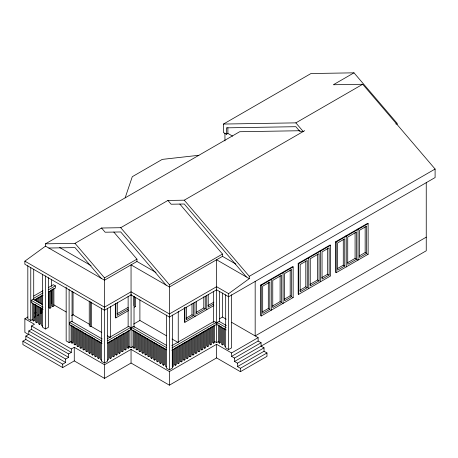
<?xml version="1.0" encoding="UTF-8"?>
<svg xmlns="http://www.w3.org/2000/svg" width="458" height="458" viewBox="0 0 458 458"><rect width="100%" height="100%" fill="white"/><g stroke="black" fill="none" stroke-linecap="round" stroke-linejoin="round"><path stroke-width="0.69" d="M125.148 197.85L132.282 176.702L162.264 159.39L198.892 155.279M397.012 124.628L397.012 123.208L353.994 72.828L333.344 84.747L362.713 84.266L435.1 169.042L435.1 177.555L228.634 296.761L216.588 289.805L169.397 317.05L131.051 294.918L104.504 310.243L24.864 264.26L24.864 261.163L45.514 246.141L45.514 243.828L239.689 131.721L300.053 130.73M231.582 294.769L231.582 347.845L228.634 349.551L228.634 293.658L249.278 278.636L249.278 276.323L184.259 200.186L167.92 200.455L120.729 227.7L101.556 228.015L75.009 243.341L45.514 243.828M232.612 136.146L227.889 133.421L226.418 134.274L223.47 132.574L223.47 124.055L310.971 73.538L353.994 72.828M223.47 124.055L295.857 122.864L362.713 84.266M184.259 200.186L304.702 130.65M33.715 296.04L42.932 290.721M48.462 287.527L53.38 284.687L55.349 285.826L55.349 288.093L48.588 291.998M33.84 298.238L43.058 292.92M48.588 289.725L55.349 285.826M43.046 309.385L31.253 302.572L31.253 300.305L33.234 299.154L42.674 304.604M34.453 300.156L43.058 295.187M28.459 334.455L24.864 332.382L24.864 318.757L27.955 316.976M34.745 313.054L35.976 312.339M34.453 317.211L35.461 316.627L35.461 304.656M37.711 315.327L38.718 314.749M48.954 291.5L48.954 307.702L49.939 308.268L50.947 307.69L50.947 290.08M51.903 289.8L51.903 305.996L52.888 306.568L53.895 305.984L53.895 288.38M27.818 265.68L27.818 318.757L30.766 320.457L32.535 319.438M107.453 308.251L107.453 361.328L104.504 363.028L104.504 277.886L136.948 259.154L113.813 232.063M32.718 302.858L32.718 320.468L33.709 321.035L34.716 320.451L34.716 304.255M156.018 272.476L136.948 261.466L104.504 280.199L45.514 246.141M35.672 304.559L35.672 322.169L36.657 322.735L37.665 322.157L37.665 305.955M31.505 325.993L71.322 348.985L71.322 352.391L31.505 329.399L31.505 325.993L34.453 324.293L24.864 318.757M38.621 306.265L38.621 323.869L39.606 324.441L40.613 323.858L40.613 307.661M28.797 330.962L68.62 353.948L68.62 357.355L28.797 334.369L28.797 330.962L31.505 329.399M25.848 336.069L65.666 359.061L65.666 362.467L25.848 339.475L25.848 336.069L28.797 334.369M395.775 123.923L397.012 123.208M264.026 351.252L264.026 347.851L237.479 363.177L237.479 366.577L264.026 351.252L266.974 352.958L266.974 356.364L240.427 371.69L216.588 357.921L169.397 385.172L131.051 363.034L104.504 378.36L74.27 360.904L62.717 367.574L22.9 344.582L22.9 341.176L25.848 339.475M42.565 274.193L42.565 327.27L45.514 328.976L48.462 327.27L48.462 277.731M71.58 315.642L73.269 314.669M102.037 343.443L69.593 324.711L69.593 322.438L71.58 321.293L102.186 338.966M89.253 301.095L89.253 325.844L90.741 326.703L91.234 326.422L101.745 332.491M117.059 313.764L128.188 307.341M66.164 287.109L66.164 340.895L69.112 342.595L71.471 341.233M166.443 315.058L166.443 368.14L169.397 369.841L169.397 284.699L222.485 254.047L179.817 204.073M128.423 308.904L117.3 315.327L117.3 302.767M71.064 324.997L71.064 342.601L72.049 343.174L73.057 342.59L73.057 326.394M115.319 303.362L115.319 317.623L115.811 317.904L128.715 310.455M134.246 307.261L135.476 306.551L135.476 297.288M235.841 264.066L222.485 256.354L169.397 287.006L131.051 264.873L131.051 294.918M74.013 326.697L74.013 344.307L74.998 344.874L76.005 344.296L76.005 328.094M71.322 348.985L74.27 347.279L104.504 364.734L131.051 349.408L169.397 371.547L216.588 344.301L231.582 352.958L258.129 337.632L258.129 341.038L231.582 356.364L231.582 352.958M76.961 328.403L76.961 346.008L77.946 346.58L78.959 345.996L78.959 329.794M68.62 353.948L71.322 352.391M79.91 330.103L79.91 347.714L80.9 348.28L81.908 347.696L81.908 331.5M65.666 359.061L68.62 357.355M82.864 331.804L82.864 349.414L83.848 349.986L84.856 349.402L84.856 333.201M22.9 341.176L62.717 364.167L65.666 362.467M107.424 338.628L128.687 326.354L130.65 327.487L130.65 329.76L107.567 343.088M133.667 324.058L139.896 320.457L166.494 335.811M85.812 333.51L85.812 351.12L86.797 351.687L87.804 351.103L87.804 334.907M107.567 340.815L130.65 327.487M166.42 349.843L131.572 329.726L131.572 327.453L133.541 326.319L166.552 345.378M88.76 335.21L88.76 352.82L89.745 353.387L90.753 352.809L90.753 336.607M91.709 336.916L91.709 354.521L92.699 355.093L93.707 354.509L93.707 338.313M94.663 338.617L94.663 356.227L95.648 356.793L96.655 356.215L96.655 340.013M97.611 340.323L97.611 357.927L98.596 358.5L99.604 357.916L99.604 341.72M249.278 276.323L435.1 169.042M107.447 360.206L108.454 359.622L108.454 342.012M109.41 341.731L109.41 357.933L110.395 358.5L111.409 357.921L111.409 340.311M112.359 340.031L112.359 356.227L113.349 356.799L114.357 356.215L114.357 338.605M115.313 338.325L115.313 354.526L116.298 355.093L117.305 354.515L117.305 337.609M118.261 336.624L118.261 352.82L119.246 353.393L120.254 352.809L120.254 335.204M121.21 334.918L121.21 351.12L122.194 351.687L123.202 351.109L123.202 333.498M124.181 333.206L124.181 349.402L125.171 349.975L126.179 349.391L126.179 332.485M127.181 331.472L127.181 347.674L128.166 348.24L129.173 347.662L129.173 330.756M128.721 346.254L131.08 347.616L132.849 346.591M133.032 330.012L133.032 347.622L134.022 348.189L135.03 347.611L135.03 331.409M186.074 318.195L191.994 314.778L193.471 315.625L193.471 303.064M196.144 312.379L203.793 307.965L205.27 308.818L205.27 296.252M207.949 305.566L213.869 302.148M193.471 315.625L186.366 319.73L186.366 307.163M205.27 308.818L196.442 313.907L196.442 301.347M213.571 304.02L208.241 307.1L208.241 294.534M135.986 331.718L135.986 349.322L136.971 349.895L137.978 349.311L137.978 333.115M184.391 307.765L184.391 322.02L184.877 322.306L213.869 305.566M138.934 333.418L138.934 351.028L139.919 351.595L140.927 351.017L140.927 334.815M260.705 285.053L292.662 266.602L293.154 266.888L293.154 297.54L261.197 315.991L260.705 315.705L260.705 285.053L261.197 285.334L293.154 266.888M298.192 263.413L330.144 244.961L330.636 245.248L330.636 275.899L298.685 294.351L298.192 294.065L298.192 263.413L298.685 263.694L330.636 245.248M335.674 241.772L367.631 223.321L368.123 223.607L368.123 254.259L336.166 272.705L335.674 272.424L335.674 241.772L336.166 242.053L368.123 223.607M141.883 335.829L141.883 352.729L142.867 353.301L143.875 352.717L143.875 336.515M144.831 336.825L144.831 354.435L145.816 355.002L146.829 354.418L146.829 338.222M147.779 338.531L147.779 356.135L148.77 356.708L149.777 356.124L149.777 339.922M171.727 345.779L214.132 321.298L216.096 322.432L216.096 324.705L171.853 350.25M219.416 318.825L222.485 317.056L226.189 319.192M150.734 340.231L150.734 357.841L151.718 358.408L152.726 357.824L152.726 341.628M171.853 347.977L216.096 322.432M226.172 329.955L217.081 324.705L217.081 322.432L219.044 321.298L226.321 325.501M153.682 342.636L153.682 359.541L154.667 360.108L155.674 359.53L155.674 343.328M156.63 343.637L156.63 361.242L157.615 361.814L158.623 361.23L158.623 345.034M159.579 345.338L159.579 362.948L160.569 363.515L161.577 362.936L161.577 346.735M162.533 347.044L162.533 364.648L163.517 365.221L164.525 364.637L164.525 348.441M262.394 311.881L268.314 308.463L269.791 309.31L269.791 282.094L262.686 286.193L262.686 313.415L269.791 309.31M272.464 306.064L280.113 301.65L281.59 302.503L281.59 275.281L272.762 280.376L272.762 307.593L281.59 302.503M284.269 299.246L290.189 295.834L291.666 296.681L291.666 269.464L284.561 273.563L284.561 300.786L291.666 296.681M299.881 290.235L305.801 286.822L307.272 287.67L307.272 260.453L300.173 264.552L300.173 291.775L307.272 287.67M309.952 284.424L317.594 280.01L319.071 280.857L319.071 253.64L310.249 258.736L310.249 285.952L319.071 280.857M321.756 277.605L327.676 274.187L329.147 275.04L329.147 247.824L322.048 251.923L322.048 279.14L329.147 275.04M337.363 268.594L343.282 265.176L344.76 266.029L344.76 238.813L337.655 242.912L337.655 270.128L344.76 266.029M347.433 262.783L355.082 258.369L356.553 259.217L356.553 232L347.731 237.095L347.731 264.312L356.553 259.217M359.238 255.965L365.158 252.547L366.635 253.4L366.635 226.183L359.53 230.282L359.53 257.499L366.635 253.4M174.298 348.538L174.298 364.74L175.282 365.307L176.29 364.728L176.29 347.118M177.246 346.838L177.246 363.039L178.231 363.606L179.238 363.022L179.238 345.418M180.194 345.137L180.194 361.333L181.179 361.906L182.187 361.322L182.187 343.712M183.143 343.431L183.143 359.633L184.133 360.2L185.141 359.616L185.141 342.012M186.097 341.731L186.097 357.927L187.082 358.5L188.089 357.916L188.089 340.305M189.045 340.025L189.045 356.227L190.03 356.793L191.038 356.21L191.038 338.605M191.994 338.325L191.994 354.521L192.978 355.093L193.986 354.509L193.986 336.899M194.942 336.619L194.942 352.82L195.927 353.387L196.934 352.809L196.934 335.199M197.89 334.918L197.89 351.114L198.881 351.687L199.888 351.103L199.888 333.498M200.844 333.212L200.844 349.414L201.829 349.981L202.837 349.402L202.837 331.792M203.793 331.512L203.793 347.708L204.778 348.28L205.785 347.696L205.785 330.796M206.741 329.806L206.741 346.008L207.726 346.574L208.734 345.996L208.734 328.386M209.69 328.105L209.69 344.307L210.674 344.874L211.682 344.29L211.682 326.686M212.638 326.405L212.638 342.601L213.628 343.174L214.636 342.59L214.636 324.98M169.397 369.841L172.345 368.14L172.345 315.058M214.819 341.576L216.588 342.595L218.947 341.233M218.558 324.985L218.558 342.59L219.548 343.162L220.556 342.578L220.556 326.377M221.569 326.72L221.569 344.33L222.554 344.897L223.567 344.319L223.567 328.117M426.249 237.158L255.175 335.926L255.175 281.435M231.582 356.364L234.53 358.064L261.077 342.739L261.077 346.145L264.026 347.851M234.53 358.064L234.53 361.471L426.249 250.784L426.249 182.668M237.479 366.577L240.427 368.284L266.974 352.958M48.794 248.03L75.009 247.601L101.224 278.304M357.549 229.143L358.041 229.424L358.041 260.075L357.549 259.795M345.756 235.95L346.242 236.236L346.242 266.888M367.631 253.972L368.123 254.259M320.068 250.784L320.56 251.064L320.56 281.716L320.068 281.435M308.268 257.591L308.761 257.877L308.761 288.529L308.268 288.248M282.586 272.424L283.073 272.705L283.073 303.362L282.586 303.076M270.787 279.237L271.279 279.517L271.279 310.169L270.787 309.889M292.662 297.259L293.154 297.54M249.278 278.636L216.588 259.76L216.588 342.595M228.634 293.658L216.588 286.702L169.397 313.953L131.051 291.815L104.504 307.141L24.864 261.163M231.737 322.398L258.129 337.632M206.266 309.39L206.753 309.677L206.753 295.416M258.129 341.038L261.077 342.739M217.081 322.432L226.172 327.682M194.467 316.203L194.959 316.484L194.959 302.228M59.626 247.475L91.085 265.64M225.628 346.672L224.643 346.105L224.643 328.495M228.634 349.551L225.679 347.845L225.679 294.769M234.53 361.471L237.479 363.177M134.984 306.27L135.476 306.551M172.059 339.029L177.624 342.24M131.572 327.453L166.42 347.57M166.494 366.938L165.51 366.371L165.51 348.761M89.51 324.293L73.057 314.789L73.057 292.164M53.884 304.856L66.255 312.001M107.309 335.703L110.401 337.489L110.401 306.35M31.253 300.305L43.046 307.112M69.593 322.438L102.037 341.17M42.554 326.142L41.569 325.575L41.569 307.965M101.544 360.2L100.56 359.633L100.56 342.023M104.504 363.028L101.556 361.328L101.556 308.251M295.857 122.864L303.225 131.503L300.001 131.555L295.857 126.694L226.418 127.839L226.418 134.274M167.92 200.455L171.132 204.222L184.259 204.005L246.335 276.935M120.729 227.7L169.397 284.699M166.117 285.116L120.729 231.96L105.14 232.217L101.556 228.015M75.009 243.341L104.504 277.886M365.158 226.727L365.158 252.547M355.082 232.544L355.082 258.369M343.282 239.357L343.282 265.176M336.166 242.053L336.166 272.705M327.676 248.368L327.676 274.187M317.594 254.184L317.594 280.01M305.801 260.997L305.801 286.822M298.685 263.694L298.685 294.351M290.189 270.008L290.189 295.834M280.113 275.825L280.113 301.65M268.314 282.638L268.314 308.463M261.197 285.334L261.197 315.991M240.427 368.284L240.427 371.69M227.889 127.702L227.889 133.421M224.941 133.135L224.941 140.921M222.485 254.047L222.485 256.354M222.485 292.994L222.485 317.056M222.554 327.997L222.554 344.897M219.537 291.351L219.537 321.785M219.548 325.552L219.548 343.162M216.588 344.301L216.588 357.921M213.64 291.351L213.64 322.495M213.628 325.564L213.628 343.174M210.674 327.264L210.674 344.874M207.726 328.97L207.726 346.574M204.778 330.67L204.778 348.28M203.793 296.795L203.793 307.965M201.829 332.376L201.829 349.981M198.881 334.781L198.881 351.687M195.927 335.783L195.927 353.387M192.978 337.483L192.978 355.093M191.994 303.608L191.994 314.778M190.03 339.189L190.03 356.793M187.082 341.594L187.082 358.5M184.877 307.335L184.877 322.306M184.133 342.59L184.133 360.2M181.179 344.296L181.179 361.906M178.242 311.457L178.242 342.595M178.231 345.996L178.231 363.606M175.282 347.702L175.282 365.307M173.29 349.557L173.29 366.457L172.282 367.041L172.282 349.431M169.397 371.547L169.397 385.172M163.517 347.611L163.517 365.221M160.569 345.91L160.569 363.515M157.615 344.204L157.615 361.814M154.667 342.504L154.667 360.108M151.718 340.798L151.718 358.408M148.77 339.097L148.77 356.708M145.816 337.391L145.816 355.002M142.867 335.691L142.867 353.301M139.896 299.938L139.896 320.457M139.919 333.991L139.919 351.595M136.948 259.154L136.948 261.466M136.971 332.285L136.971 349.895M134.028 296.372L134.028 327.51M133.988 296.624L133.988 305.692M134.022 330.584L134.022 348.189M131.08 294.534L131.08 347.616M131.051 349.408L131.051 363.034M128.131 296.372L128.131 326.806M128.166 330.636L128.166 348.24M125.171 333.069L125.171 349.975M122.194 334.082L122.194 351.687M119.246 335.783L119.246 353.393M116.298 337.489L116.298 355.093M115.811 303.648L115.811 317.904M113.349 339.893L113.349 356.799M110.395 340.895L110.395 358.5M104.504 364.734L104.504 378.36M98.596 340.889L98.596 358.5M95.648 339.893L95.648 356.793M92.699 337.483L92.699 355.093M91.234 302.223L91.234 326.422M90.741 301.793L90.741 326.703M89.745 335.783L89.745 353.387M86.797 334.781L86.797 351.687M83.848 333.08L83.848 349.986M80.9 330.67L80.9 348.28M77.946 328.97L77.946 346.58M74.998 327.974L74.998 344.874M74.27 347.279L74.27 360.904M72.061 291.351L72.061 321.785M72.049 325.564L72.049 343.174M69.112 289.519L69.112 342.595M62.717 364.167L62.717 367.574M52.888 288.958L52.888 306.568M51.41 279.369L51.41 286.445M51.41 289.983L51.41 303.431M49.939 291.368L49.939 308.268M45.514 275.893L45.514 328.976M41.793 295.364L41.793 304.524M41.793 308.045L41.793 312.974L40.785 313.558L40.785 307.919M40.785 295.948L40.785 303.694M39.794 296.79L39.794 303.127M39.606 306.831L39.606 324.441M38.718 297.139L38.718 302.772M37.711 297.723L37.711 301.948M36.726 298.559L36.726 301.381M36.657 305.131L36.657 322.735M35.461 299.022L35.461 300.431M33.72 269.218L33.72 299.647M33.709 304.129L33.709 321.035M30.766 267.38L30.766 320.457"/></g></svg>
